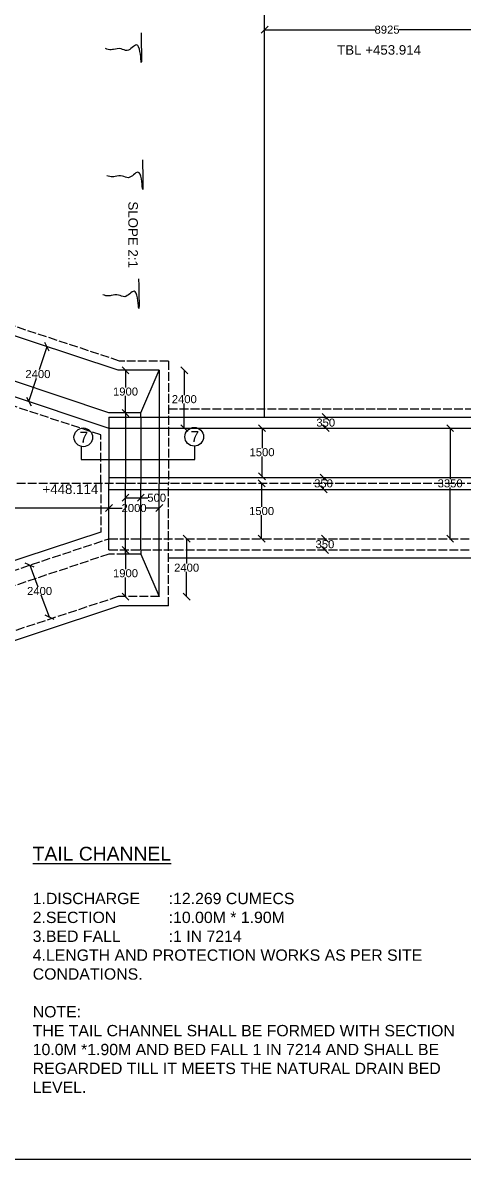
# Model space of a CAD drawing. Header units: millimetres. Extents: x 5124 to 6568637, y 2311 to 91879094.
# Drawn here: x 3712327 to 3718345, y 45930924 to 45946459 of the extents above; entities that cross this region are included whole.
import ezdxf

# ---------------------------------------------------------------- set-up
doc = ezdxf.new("R2010")
doc.units = ezdxf.units.MM
doc.header["$MEASUREMENT"] = 0
doc.linetypes.add('ACAD_ISO02W100', pattern=[15, 12, -3])
for name, color, linetype in [('DIMENSION', 7, 'Continuous'), ('DRAWING', 7, 'Continuous'), ('TEXT', 7, 'Continuous')]:
    doc.layers.add(name, color=color, linetype=linetype)
doc.styles.get("Standard").update_dxf_attribs({"font": 'arial.ttf', "height": 110})
doc.dimstyles.get("Standard").update_dxf_attribs({"dimtxt": 200, "dimasz": 110, "dimexe": 0.18, "dimexo": 0.0625, "dimgap": 0.09, "dimtad": 0, "dimtih": 1, "dimtoh": 1, "dimdec": 0, "dimzin": 0, "dimdsep": 46, "dimtxsty": 'Standard', "dimblk": 'OBLIQUE', "dimcen": 0.09, "dimse1": 1, "dimse2": 1, "dimadec": 0, "dimazin": 0, "dimtfac": 1, "dimtdec": 0, "dimtofl": 0, "dimtmove": 0, "dimatfit": 3, "dimfxl": 1, "dimtolj": 1, "dimtzin": 0, "dimarcsym": 0})

# ---------------------------------------------------------------- blocks, each defined once
blk = doc.blocks.new('_Oblique')
at = {"color": 0, "linetype": 'ByBlock', "lineweight": -2}
blk.add_line((-0.5, -0.5), (0.5, 0.5), dxfattribs=at)
blk = doc.blocks.new('*D159')
at = {"layer": 'Defpoints', "color": 0, "linetype": 'Continuous', "transparency": 16777216}
for p in [(3712657, 45942030), (3712657, 45942030), (3712410, 45941283)]:
    blk.add_point(p, dxfattribs=at)
at = {"layer": 'DIMENSION', "color": 0, "linetype": 'Continuous', "lineweight": -2, "transparency": 16777216}
for p, q in [((3712657, 45942030), (3712552, 45941713)), ((3712410, 45941283), (3712515, 45941600))]:
    blk.add_line(p, q, dxfattribs=at)
at = {"layer": 'DIMENSION', "color": 0, "linetype": 'Continuous', "lineweight": -2, "transparency": 16777216, "xscale": 95, "yscale": 95, "zscale": 95}
for p, rotation in [((3712657, 45942030), 71.69241652549272), ((3712410, 45941283), 251.6924165254927)]:
    blk.add_blockref('_Oblique', p, dxfattribs=dict(at, rotation=rotation))
at = {"layer": 'DIMENSION', "color": 0, "linetype": 'Continuous', "transparency": 16777216, "insert": (3712534, 45941656), "char_height": 110, "attachment_point": 5}
blk.add_mtext('\\A1;2400', dxfattribs=at)
blk = doc.blocks.new('*D132')
at = {"layer": 'Defpoints', "color": 0, "linetype": 'Continuous', "transparency": 16777216}
for p in [(3709317, 45939808), (3713505, 45939831), (3713505, 45939825)]:
    blk.add_point(p, dxfattribs=at)
at = {"layer": 'DIMENSION', "color": 0, "linetype": 'Continuous', "lineweight": -2, "transparency": 16777216}
for p, q in [((3709317, 45939825), (3711246, 45939825)), ((3713505, 45939825), (3711576, 45939825))]:
    blk.add_line(p, q, dxfattribs=at)
at = {"layer": 'DIMENSION', "color": 0, "linetype": 'Continuous', "lineweight": -2, "transparency": 16777216, "xscale": 95, "yscale": 95, "zscale": 95, "rotation": 180}
blk.add_blockref('_Oblique', (3709317, 45939825), dxfattribs=at)
at = {"layer": 'DIMENSION', "color": 0, "linetype": 'Continuous', "lineweight": -2, "transparency": 16777216, "xscale": 95, "yscale": 95, "zscale": 95}
blk.add_blockref('_Oblique', (3713505, 45939825), dxfattribs=at)
at = {"layer": 'DIMENSION', "color": 0, "linetype": 'Continuous', "transparency": 16777216, "insert": (3711411, 45939825), "char_height": 110, "attachment_point": 5}
blk.add_mtext('\\A1;9975', dxfattribs=at)
blk = doc.blocks.new('*D160')
at = {"layer": 'Defpoints', "color": 0, "linetype": 'Continuous', "transparency": 16777216}
for p in [(3713505, 45939825), (3714191, 45939825), (3714191, 45939825)]:
    blk.add_point(p, dxfattribs=at)
at = {"layer": 'DIMENSION', "color": 0, "linetype": 'Continuous', "lineweight": -2, "transparency": 16777216}
for p, q in [((3713505, 45939825), (3713683, 45939825)), ((3714191, 45939825), (3714013, 45939825))]:
    blk.add_line(p, q, dxfattribs=at)
at = {"layer": 'DIMENSION', "color": 0, "linetype": 'Continuous', "lineweight": -2, "transparency": 16777216, "xscale": 95, "yscale": 95, "zscale": 95, "rotation": 180}
blk.add_blockref('_Oblique', (3713505, 45939825), dxfattribs=at)
at = {"layer": 'DIMENSION', "color": 0, "linetype": 'Continuous', "lineweight": -2, "transparency": 16777216, "xscale": 95, "yscale": 95, "zscale": 95}
blk.add_blockref('_Oblique', (3714191, 45939825), dxfattribs=at)
at = {"layer": 'DIMENSION', "color": 0, "linetype": 'Continuous', "transparency": 16777216, "insert": (3713848, 45939825), "char_height": 110, "attachment_point": 5}
blk.add_mtext('\\A1;2000', dxfattribs=at)
blk = doc.blocks.new('*D161')
at = {"layer": 'Defpoints', "color": 0, "linetype": 'Continuous', "transparency": 16777216}
for p in [(3713731, 45939966), (3713940, 45939966), (3713940, 45939966)]:
    blk.add_point(p, dxfattribs=at)
at = {"layer": 'DIMENSION', "color": 0, "linetype": 'Continuous', "lineweight": -2, "transparency": 16777216}
for p, q in [((3713731, 45939966), (3713940, 45939966)), ((3713940, 45939966), (3714035, 45939966))]:
    blk.add_line(p, q, dxfattribs=at)
at = {"layer": 'DIMENSION', "color": 0, "linetype": 'Continuous', "lineweight": -2, "transparency": 16777216, "xscale": 95, "yscale": 95, "zscale": 95, "rotation": 180}
blk.add_blockref('_Oblique', (3713731, 45939966), dxfattribs=at)
at = {"layer": 'DIMENSION', "color": 0, "linetype": 'Continuous', "lineweight": -2, "transparency": 16777216, "xscale": 95, "yscale": 95, "zscale": 95}
blk.add_blockref('_Oblique', (3713940, 45939966), dxfattribs=at)
at = {"layer": 'DIMENSION', "color": 0, "linetype": 'Continuous', "transparency": 16777216, "insert": (3714157, 45939966), "char_height": 110, "attachment_point": 5}
blk.add_mtext('\\A1;500', dxfattribs=at)
blk = doc.blocks.new('*D169')
at = {"layer": 'Defpoints', "color": 0, "linetype": 'Continuous', "transparency": 16777216}
for p in [(3713731, 45941708), (3713731, 45941708), (3713731, 45941126)]:
    blk.add_point(p, dxfattribs=at)
at = {"layer": 'DIMENSION', "color": 0, "linetype": 'Continuous', "lineweight": -2, "transparency": 16777216}
for p, q in [((3713731, 45941708), (3713731, 45941473)), ((3713731, 45941126), (3713731, 45941361))]:
    blk.add_line(p, q, dxfattribs=at)
at = {"layer": 'DIMENSION', "color": 0, "linetype": 'Continuous', "lineweight": -2, "transparency": 16777216, "xscale": 95, "yscale": 95, "zscale": 95}
for p, rotation in [((3713731, 45941708), 90), ((3713731, 45941126), 270)]:
    blk.add_blockref('_Oblique', p, dxfattribs=dict(at, rotation=rotation))
at = {"layer": 'DIMENSION', "color": 0, "linetype": 'Continuous', "transparency": 16777216, "insert": (3713731, 45941417), "char_height": 110, "attachment_point": 5}
blk.add_mtext('\\A1;1900', dxfattribs=at)
blk = doc.blocks.new('*D170')
at = {"layer": 'Defpoints', "color": 0, "linetype": 'Continuous', "transparency": 16777216}
for p in [(3714191, 45941708), (3714534, 45941708), (3714532, 45940917)]:
    blk.add_point(p, dxfattribs=at)
at = {"layer": 'DIMENSION', "color": 0, "linetype": 'Continuous', "lineweight": -2, "transparency": 16777216}
for p, q in [((3714534, 45941708), (3714534, 45941369)), ((3714534, 45940917), (3714534, 45941256))]:
    blk.add_line(p, q, dxfattribs=at)
at = {"layer": 'DIMENSION', "color": 0, "linetype": 'Continuous', "lineweight": -2, "transparency": 16777216, "xscale": 95, "yscale": 95, "zscale": 95}
for p, rotation in [((3714534, 45941708), 90), ((3714534, 45940917), 270)]:
    blk.add_blockref('_Oblique', p, dxfattribs=dict(at, rotation=rotation))
at = {"layer": 'DIMENSION', "color": 0, "linetype": 'Continuous', "transparency": 16777216, "insert": (3714534, 45941313), "char_height": 110, "attachment_point": 5}
blk.add_mtext('\\A1;2400', dxfattribs=at)
blk = doc.blocks.new('*D171')
at = {"layer": 'Defpoints', "color": 0, "linetype": 'Continuous', "transparency": 16777216}
for p in [(3715584, 45940917), (3715576, 45940258), (3715596, 45940258)]:
    blk.add_point(p, dxfattribs=at)
at = {"layer": 'DIMENSION', "color": 0, "linetype": 'Continuous', "lineweight": -2, "transparency": 16777216}
for p, q in [((3715596, 45940917), (3715596, 45940644)), ((3715596, 45940258), (3715596, 45940531))]:
    blk.add_line(p, q, dxfattribs=at)
at = {"layer": 'DIMENSION', "color": 0, "linetype": 'Continuous', "lineweight": -2, "transparency": 16777216, "xscale": 95, "yscale": 95, "zscale": 95}
for p, rotation in [((3715596, 45940917), 90), ((3715596, 45940258), 270)]:
    blk.add_blockref('_Oblique', p, dxfattribs=dict(at, rotation=rotation))
at = {"layer": 'DIMENSION', "color": 0, "linetype": 'Continuous', "transparency": 16777216, "insert": (3715596, 45940588), "char_height": 110, "attachment_point": 5}
blk.add_mtext('\\A1;1500', dxfattribs=at)
blk = doc.blocks.new('*D134')
at = {"layer": 'Defpoints', "color": 0, "linetype": 'Continuous', "transparency": 16777216}
for p in [(3716466, 45941070), (3716466, 45941070), (3716466, 45940917)]:
    blk.add_point(p, dxfattribs=at)
at = {"layer": 'DIMENSION', "color": 0, "linetype": 'Continuous', "lineweight": -2, "transparency": 16777216}
for p, q in [((3716466, 45941070), (3716466, 45941049)), ((3716466, 45940917), (3716466, 45940937))]:
    blk.add_line(p, q, dxfattribs=at)
at = {"layer": 'DIMENSION', "color": 0, "linetype": 'Continuous', "lineweight": -2, "transparency": 16777216, "xscale": 95, "yscale": 95, "zscale": 95}
for p, rotation in [((3716466, 45941070), 90), ((3716466, 45940917), 270)]:
    blk.add_blockref('_Oblique', p, dxfattribs=dict(at, rotation=rotation))
at = {"layer": 'DIMENSION', "color": 0, "linetype": 'Continuous', "transparency": 16777216, "insert": (3716466, 45940993), "char_height": 110, "attachment_point": 5}
blk.add_mtext('\\A1;350', dxfattribs=at)
blk = doc.blocks.new('*D135')
at = {"layer": 'Defpoints', "color": 0, "linetype": 'Continuous', "transparency": 16777216}
for p in [(3716409, 45940243), (3716436, 45940243), (3716426, 45940080)]:
    blk.add_point(p, dxfattribs=at)
at = {"layer": 'DIMENSION', "color": 0, "linetype": 'Continuous', "lineweight": -2, "transparency": 16777216}
for p, q in [((3716436, 45940243), (3716436, 45940218)), ((3716436, 45940080), (3716436, 45940105))]:
    blk.add_line(p, q, dxfattribs=at)
at = {"layer": 'DIMENSION', "color": 0, "linetype": 'Continuous', "lineweight": -2, "transparency": 16777216, "xscale": 95, "yscale": 95, "zscale": 95}
for p, rotation in [((3716436, 45940243), 90), ((3716436, 45940080), 270)]:
    blk.add_blockref('_Oblique', p, dxfattribs=dict(at, rotation=rotation))
at = {"layer": 'DIMENSION', "color": 0, "linetype": 'Continuous', "transparency": 16777216, "insert": (3716436, 45940162), "char_height": 110, "attachment_point": 5}
blk.add_mtext('\\A1;350', dxfattribs=at)
blk = doc.blocks.new('*D136')
at = {"layer": 'Defpoints', "color": 0, "linetype": 'Continuous', "transparency": 16777216}
for p in [(3715583, 45940162), (3715583, 45939406), (3715590, 45939406)]:
    blk.add_point(p, dxfattribs=at)
at = {"layer": 'DIMENSION', "color": 0, "linetype": 'Continuous', "lineweight": -2, "transparency": 16777216}
for p, q in [((3715590, 45940162), (3715590, 45939840)), ((3715590, 45939406), (3715590, 45939728))]:
    blk.add_line(p, q, dxfattribs=at)
at = {"layer": 'DIMENSION', "color": 0, "linetype": 'Continuous', "lineweight": -2, "transparency": 16777216, "xscale": 95, "yscale": 95, "zscale": 95}
for p, rotation in [((3715590, 45940162), 90), ((3715590, 45939406), 270)]:
    blk.add_blockref('_Oblique', p, dxfattribs=dict(at, rotation=rotation))
at = {"layer": 'DIMENSION', "color": 0, "linetype": 'Continuous', "transparency": 16777216, "insert": (3715590, 45939784), "char_height": 110, "attachment_point": 5}
blk.add_mtext('\\A1;1500', dxfattribs=at)
blk = doc.blocks.new('*D137')
at = {"layer": 'Defpoints', "color": 0, "linetype": 'Continuous', "transparency": 16777216}
for p in [(3716455, 45939406), (3716455, 45939406), (3716455, 45939253)]:
    blk.add_point(p, dxfattribs=at)
at = {"layer": 'DIMENSION', "color": 0, "linetype": 'Continuous', "lineweight": -2, "transparency": 16777216}
for p, q in [((3716455, 45939406), (3716455, 45939386)), ((3716455, 45939253), (3716455, 45939274))]:
    blk.add_line(p, q, dxfattribs=at)
at = {"layer": 'DIMENSION', "color": 0, "linetype": 'Continuous', "lineweight": -2, "transparency": 16777216, "xscale": 95, "yscale": 95, "zscale": 95}
for p, rotation in [((3716455, 45939406), 90), ((3716455, 45939253), 270)]:
    blk.add_blockref('_Oblique', p, dxfattribs=dict(at, rotation=rotation))
at = {"layer": 'DIMENSION', "color": 0, "linetype": 'Continuous', "transparency": 16777216, "insert": (3716455, 45939330), "char_height": 110, "attachment_point": 5}
blk.add_mtext('\\A1;350', dxfattribs=at)
blk = doc.blocks.new('*D138')
at = {"layer": 'Defpoints', "color": 0, "linetype": 'Continuous', "transparency": 16777216}
for p in [(3714191, 45939406), (3714566, 45939406), (3714191, 45938615)]:
    blk.add_point(p, dxfattribs=at)
at = {"layer": 'DIMENSION', "color": 0, "linetype": 'Continuous', "lineweight": -2, "transparency": 16777216}
for p, q in [((3714566, 45939406), (3714566, 45939067)), ((3714566, 45938615), (3714566, 45938954))]:
    blk.add_line(p, q, dxfattribs=at)
at = {"layer": 'DIMENSION', "color": 0, "linetype": 'Continuous', "lineweight": -2, "transparency": 16777216, "xscale": 95, "yscale": 95, "zscale": 95}
for p, rotation in [((3714566, 45939406), 90), ((3714566, 45938615), 270)]:
    blk.add_blockref('_Oblique', p, dxfattribs=dict(at, rotation=rotation))
at = {"layer": 'DIMENSION', "color": 0, "linetype": 'Continuous', "transparency": 16777216, "insert": (3714566, 45939010), "char_height": 110, "attachment_point": 5}
blk.add_mtext('\\A1;2400', dxfattribs=at)
blk = doc.blocks.new('*D139')
at = {"layer": 'Defpoints', "color": 0, "linetype": 'Continuous', "transparency": 16777216}
for p in [(3713731, 45939253), (3713743, 45939253), (3713743, 45938615)]:
    blk.add_point(p, dxfattribs=at)
at = {"layer": 'DIMENSION', "color": 0, "linetype": 'Continuous', "lineweight": -2, "transparency": 16777216}
for p, q in [((3713731, 45939253), (3713731, 45938990)), ((3713731, 45938615), (3713731, 45938878))]:
    blk.add_line(p, q, dxfattribs=at)
at = {"layer": 'DIMENSION', "color": 0, "linetype": 'Continuous', "lineweight": -2, "transparency": 16777216, "xscale": 95, "yscale": 95, "zscale": 95}
for p, rotation in [((3713731, 45939253), 90), ((3713731, 45938615), 270)]:
    blk.add_blockref('_Oblique', p, dxfattribs=dict(at, rotation=rotation))
at = {"layer": 'DIMENSION', "color": 0, "linetype": 'Continuous', "transparency": 16777216, "insert": (3713731, 45938934), "char_height": 110, "attachment_point": 5}
blk.add_mtext('\\A1;1900', dxfattribs=at)
blk = doc.blocks.new('*D140')
at = {"layer": 'Defpoints', "color": 0, "linetype": 'Continuous', "transparency": 16777216}
for p in [(3712417, 45939043), (3712686, 45938334), (3712691, 45938336)]:
    blk.add_point(p, dxfattribs=at)
at = {"layer": 'DIMENSION', "color": 0, "linetype": 'Continuous', "lineweight": -2, "transparency": 16777216}
for p, q in [((3712422, 45939045), (3712535, 45938747)), ((3712691, 45938336), (3712578, 45938634))]:
    blk.add_line(p, q, dxfattribs=at)
at = {"layer": 'DIMENSION', "color": 0, "linetype": 'Continuous', "lineweight": -2, "transparency": 16777216, "xscale": 95, "yscale": 95, "zscale": 95}
for p, rotation in [((3712422, 45939045), 110.7690826993531), ((3712691, 45938336), 290.7690826993531)]:
    blk.add_blockref('_Oblique', p, dxfattribs=dict(at, rotation=rotation))
at = {"layer": 'DIMENSION', "color": 0, "linetype": 'Continuous', "transparency": 16777216, "insert": (3712557, 45938691), "char_height": 110, "attachment_point": 5}
blk.add_mtext('\\A1;2400', dxfattribs=at)
blk = doc.blocks.new('*D142')
at = {"layer": 'Defpoints', "color": 0, "linetype": 'Continuous', "transparency": 16777216}
for p in [(3718162, 45940917), (3718162, 45939406), (3718166, 45939406)]:
    blk.add_point(p, dxfattribs=at)
at = {"layer": 'DIMENSION', "color": 0, "linetype": 'Continuous', "lineweight": -2, "transparency": 16777216}
for p, q in [((3718166, 45940917), (3718166, 45940218)), ((3718166, 45939406), (3718166, 45940105))]:
    blk.add_line(p, q, dxfattribs=at)
at = {"layer": 'DIMENSION', "color": 0, "linetype": 'Continuous', "lineweight": -2, "transparency": 16777216, "xscale": 95, "yscale": 95, "zscale": 95}
for p, rotation in [((3718166, 45940917), 90), ((3718166, 45939406), 270)]:
    blk.add_blockref('_Oblique', p, dxfattribs=dict(at, rotation=rotation))
at = {"layer": 'DIMENSION', "color": 0, "linetype": 'Continuous', "transparency": 16777216, "insert": (3718166, 45940162), "char_height": 110, "attachment_point": 5}
blk.add_mtext('\\A1;3350', dxfattribs=at)
blk = doc.blocks.new('*D205')
at = {"layer": 'Defpoints', "color": 0, "linetype": 'Continuous', "transparency": 16777216}
for p in [(3715631, 45946364), (3718977, 45946364), (3718977, 45946364)]:
    blk.add_point(p, dxfattribs=at)
at = {"layer": 'DIMENSION', "color": 0, "linetype": 'Continuous', "lineweight": -2, "transparency": 16777216}
for p, q in [((3715631, 45946364), (3717140, 45946364)), ((3718977, 45946364), (3717469, 45946364))]:
    blk.add_line(p, q, dxfattribs=at)
at = {"layer": 'DIMENSION', "color": 0, "linetype": 'Continuous', "lineweight": -2, "transparency": 16777216, "xscale": 95, "yscale": 95, "zscale": 95, "rotation": 180}
blk.add_blockref('_Oblique', (3715631, 45946364), dxfattribs=at)
at = {"layer": 'DIMENSION', "color": 0, "linetype": 'Continuous', "lineweight": -2, "transparency": 16777216, "xscale": 95, "yscale": 95, "zscale": 95}
blk.add_blockref('_Oblique', (3718977, 45946364), dxfattribs=at)
at = {"layer": 'DIMENSION', "color": 0, "linetype": 'Continuous', "transparency": 16777216, "insert": (3717304, 45946364), "char_height": 110, "attachment_point": 5}
blk.add_mtext('\\A1;8925', dxfattribs=at)

msp = doc.modelspace()

# ---------------------------------------------------------------- linework, layer by layer
at = {"layer": 'DIMENSION', "linetype": 'Continuous'}
msp.add_lwpolyline([(3715631.4, 45941069.6), (3715631.4, 45948661.5)], dxfattribs=at)
for centre in [(3713154.4, 45940792), (3714669.7, 45940799.7)]:
    msp.add_circle(centre, 127.7, dxfattribs=at)
at = {"layer": 'DRAWING', "linetype": 'ACAD_ISO02W100', "ltscale": 10}
for p, q in [((3713391.9, 45940826), (3709317.2, 45942170.7)), ((3713391.9, 45940161.5), (3713391.9, 45940826)), ((3713391.9, 45940161.5), (3713391.9, 45939497))]:
    msp.add_line(p, q, dxfattribs=at)
at = {"layer": 'DRAWING', "linetype": 'Continuous'}
msp.add_line((3713391.9, 45939497), (3709317.2, 45938152.3), dxfattribs=at)
msp.add_lwpolyline([(3749514, 45956239.3), (3702628.7, 45956239.3), (3702628.7, 45930924.2), (3749514, 45930924.2)], close=True, dxfattribs=at)
at = {"layer": 'DRAWING', "linetype": 'ACAD_ISO02W100', "ltscale": 10}
for points in [[(3714319.5, 45941834.5), (3713650.4, 45941834.5), (3710242.2, 45942962.2), (3710242.2, 45945052.8), (3709190.9, 45945052.8), (3709190.9, 45942315.2)], [(3714319.5, 45941834.5), (3714319.5, 45940161.5)], [(3714319.5, 45941180), (3730758.5, 45941180)], [(3740866.5, 45940161.5), (3703237.3, 45940161.5)], [(3714319.5, 45938488.5), (3714319.5, 45940161.5)], [(3709317.2, 45938007.8), (3713505, 45939406.2)], [(3713505, 45939406.2), (3731944.4, 45939406.2)], [(3713731.2, 45939197), (3713505, 45939197), (3709537.8, 45937864.4), (3709537.8, 45935396.5)], [(3713505, 45939253.4), (3731944.4, 45939253.4)], [(3714190.8, 45938614.8), (3713630.1, 45938614.8), (3710115.9, 45937452.1), (3710115.9, 45935396.5), (3709317.2, 45935396.5), (3709317.2, 45938007.8)]]:
    msp.add_lwpolyline(points, dxfattribs=at)
at = {"layer": 'DRAWING', "linetype": 'Continuous'}
for points in [[(3714190.8, 45941708.2), (3713630.1, 45941708.2), (3710115.9, 45942870.9), (3710115.9, 45944926.5), (3709317.2, 45944926.5), (3709317.2, 45942315.2)], [(3713731.2, 45941126), (3713505, 45941126), (3709537.8, 45942458.6), (3709537.8, 45944926.5)], [(3709317.2, 45942315.2), (3713505, 45940916.9)], [(3713940.4, 45941126), (3714190.8, 45941708.2)], [(3714190.8, 45941708.2), (3714190.8, 45940161.5)], [(3713505, 45941069.6), (3713505, 45940161.5)], [(3713505, 45941069.6), (3731944.4, 45941069.6)], [(3713940.4, 45941069.6), (3713940.4, 45941126), (3713731.2, 45941126), (3713731.2, 45941069.6)], [(3713731.2, 45941069.6), (3713731.2, 45940161.5)], [(3713940.4, 45941069.6), (3713940.4, 45940161.5)], [(3714190.8, 45941069.6), (3714190.8, 45940161.5)], [(3713505, 45940916.9), (3731944.4, 45940916.9)], [(3713127.3, 45940674.6), (3713127.3, 45940488.9), (3714677, 45940488.9), (3714677, 45940668.7)], [(3713505, 45940242.6), (3731944.4, 45940242.6)], [(3713505, 45939253.4), (3713505, 45940161.5)], [(3713505, 45940080.5), (3731944.4, 45940080.5)], [(3713731.2, 45939253.4), (3713731.2, 45940161.5)], [(3713940.4, 45939253.4), (3713940.4, 45940161.5)], [(3714190.8, 45939253.4), (3714190.8, 45940161.5)], [(3714190.8, 45938614.8), (3714190.8, 45940161.5)], [(3713940.4, 45939253.4), (3713940.4, 45939197), (3713731.2, 45939197), (3713731.2, 45939253.4)], [(3713940.4, 45939197), (3714190.8, 45938614.8)], [(3714319.5, 45939143), (3730758.5, 45939143)], [(3714319.5, 45938488.5), (3713650.4, 45938488.5), (3710242.2, 45937360.8), (3710242.2, 45935270.2), (3709190.9, 45935270.2), (3709190.9, 45938007.8)]]:
    msp.add_lwpolyline(points, dxfattribs=at)
for points in [[(3713943.4, 45946323.1), (3713943.4, 45945936.3), (3713880.5, 45946154.8), (3713752.3, 45946079.5), (3713669.3, 45946102.1), (3713568.7, 45946094.5), (3713536.1, 45946089.5), (3713455.6, 45946104.6)], [(3713962.7, 45944584.8), (3713962.7, 45944198), (3713899.8, 45944416.6), (3713771.6, 45944341.2), (3713688.6, 45944363.8), (3713588, 45944356.3), (3713555.3, 45944351.3), (3713474.9, 45944366.3)], [(3713910.5, 45942958), (3713910.5, 45942571.2), (3713847.6, 45942789.7), (3713719.4, 45942714.4), (3713636.4, 45942737), (3713535.8, 45942729.5), (3713503.1, 45942724.4), (3713422.7, 45942739.5)]]:
    msp.add_spline(points, degree=3, dxfattribs=at)

# ---------------------------------------------------------------- texts
at = {"layer": 'DRAWING', "linetype": 'Continuous', "char_height": 149.5, "width": 78.948, "attachment_point": 1}
for insert in [(3713105.1, 45940868.9), (3714620.4, 45940876.7)]:
    msp.add_mtext('7', dxfattribs=dict(at, insert=insert))
at = {"layer": 'TEXT'}
for s, p in [('TBL +453.914', (3716621.8, 45946022.3)), ('+448.114', (3712596.4, 45940017.7))]:
    msp.add_text(s, height=130, dxfattribs=at).set_placement(p)
msp.add_text('SLOPE 2:1', height=130, rotation=270, dxfattribs=at).set_placement((3713769, 45944016.6))
at = {"layer": 'TEXT', "linetype": 'Continuous', "insert": (3712463.1, 45935195.4), "char_height": 154.7824, "width": 5840.954, "attachment_point": 1}
msp.add_mtext('{\\H1.2194x;\\LTAIL CHANNEL \\l \\P\\P}1.DISCHARGE^I:12.269 CUMECS\\P2.SECTION^I^I:10.00M * 1.90M\\P3.BED FALL^I^I:1 IN 7214\\P4.LENGTH AND PROTECTION WORKS AS PER SITE CONDATIONS.\\P\\PNOTE: \\PTHE TAIL CHANNEL SHALL BE FORMED WITH SECTION 10.0M *1.90M AND BED FALL 1 IN 7214 AND SHALL BE REGARDED TILL IT MEETS THE NATURAL DRAIN BED LEVEL.', dxfattribs=at)

# ---------------------------------------------------------------- dimensions: what is measured, and where the dimension line sits
at = {"layer": 'DIMENSION', "linetype": 'Continuous'}
for base, p1, p2, text, picture, middle in [((3718977.5, 45946363.7), (3715631.4, 45946363.7), (3718977.5, 45946363.7), '8925', '*D205', (3717304.5, 45946363.7)), ((3713940.4, 45939966), (3713731.2, 45939966), (3713940.4, 45939966), '500', '*D161', (3714156.8, 45939966)), ((3713505, 45939825.5), (3709317.2, 45939807.8), (3713505, 45939830.5), '9975', '*D132', (3711411.1, 45939825.5)), ((3714190.8, 45939825.5), (3713505, 45939825.5), (3714190.8, 45939825.5), '2000', '*D160', (3713847.9, 45939825.5))]:
    dim = msp.add_linear_dim(base=base, p1=p1, p2=p2, text=text, dimstyle='Standard', override={"dimasz": 95, "dimarcsym": 1}, dxfattribs=at)
    dim.commit()
    dim.dimension.update_dxf_attribs({"geometry": picture, "text_midpoint": middle})
for p1, p2, distance, picture, middle in [((3712409.9, 45941282.5), (3712657.3, 45942030.1), 0, '*D159', (3712533.6, 45941656.3)), ((3712417.1, 45939042.9), (3712685.8, 45938334.2), 5.6, '*D140', (3712556.7, 45938690.5))]:
    dim = msp.add_aligned_dim(p1=p1, p2=p2, distance=distance, text='2400', dimstyle='Standard', override={"dimasz": 95, "dimarcsym": 1}, dxfattribs=at)
    dim.commit()
    dim.dimension.update_dxf_attribs({"geometry": picture, "text_midpoint": middle})
for base, p1, p2, text, picture, middle in [((3713731.2, 45941708.2), (3713731.2, 45941126), (3713731.2, 45941708.2), '1900', '*D169', (3713731.2, 45941417.1)), ((3714534.4, 45941708.2), (3714532, 45940916.9), (3714190.8, 45941708.2), '2400', '*D170', (3714534.4, 45941312.5)), ((3716465.8, 45941069.6), (3716465.8, 45940916.9), (3716465.8, 45941069.6), '350', '*D134', (3716465.8, 45940993.2)), ((3715596, 45940258.2), (3715583.9, 45940916.9), (3715576.5, 45940258.2), '1500', '*D171', (3715596, 45940587.5)), ((3718166, 45939406.2), (3718162.1, 45940916.9), (3718162.1, 45939406.2), '3350', '*D142', (3718166, 45940161.5)), ((3716435.9, 45940242.6), (3716425.9, 45940080.5), (3716408.9, 45940242.6), '350', '*D135', (3716435.9, 45940161.5)), ((3715589.9, 45939406.2), (3715583.5, 45940161.5), (3715583.5, 45939406.2), '1500', '*D136', (3715589.9, 45939783.8)), ((3714566, 45939406.2), (3714190.8, 45938614.8), (3714190.8, 45939406.2), '2400', '*D138', (3714566, 45939010.5)), ((3716455.2, 45939406.2), (3716455.2, 45939253.4), (3716455.2, 45939406.2), '350', '*D137', (3716455.2, 45939329.8)), ((3713731.2, 45939253.4), (3713742.5, 45938614.8), (3713742.5, 45939253.4), '1900', '*D139', (3713731.2, 45938934.1))]:
    dim = msp.add_linear_dim(base=base, p1=p1, p2=p2, angle=90, text=text, dimstyle='Standard', override={"dimasz": 95, "dimarcsym": 1}, dxfattribs=at)
    dim.commit()
    dim.dimension.update_dxf_attribs({"geometry": picture, "text_midpoint": middle})

doc.saveas('drawing.dxf')
